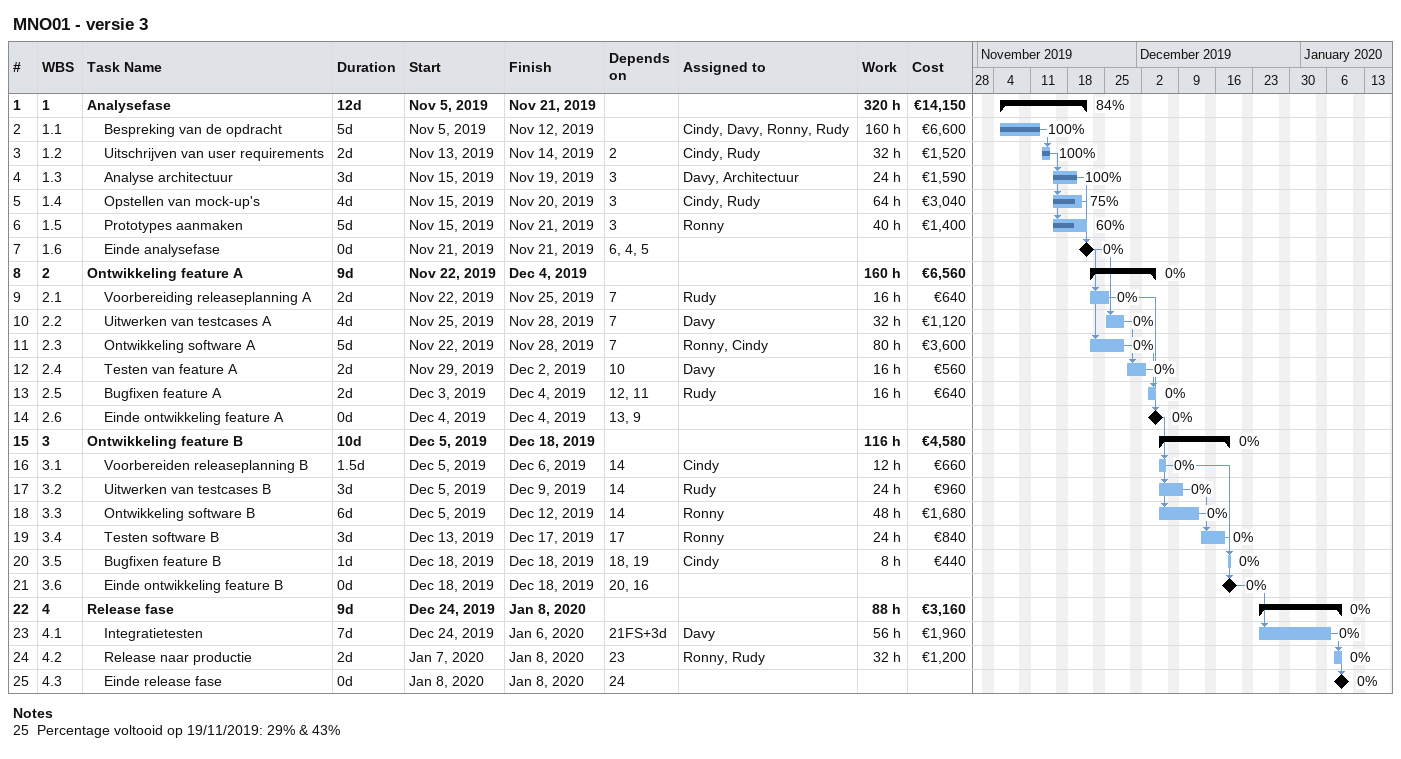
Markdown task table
MNO01 - versie 3

| ID | WBS | Task | Duration | Start | Finish | Predecessors | Resources | % complete | Work (h) | Cost (€) |
|---|---|---|---|---|---|---|---|---|---|---|
| 1 | 1 | **Analysefase** | 12d | 2019-11-05 | 2019-11-21 |  |  | 84 | 320 | 14150 |
| 2 | 1.1 | Bespreking van de opdracht | 5d | 2019-11-05 | 2019-11-12 |  | Cindy, Davy, Ronny, Rudy | 100 | 160 | 6600 |
| 3 | 1.2 | Uitschrijven van user requirements | 2d | 2019-11-13 | 2019-11-14 | 2 | Cindy, Rudy | 100 | 32 | 1520 |
| 4 | 1.3 | Analyse architectuur | 3d | 2019-11-15 | 2019-11-19 | 3 | Davy, Architectuur | 100 | 24 | 1590 |
| 5 | 1.4 | Opstellen van mock-up's | 4d | 2019-11-15 | 2019-11-20 | 3 | Cindy, Rudy | 75 | 64 | 3040 |
| 6 | 1.5 | Prototypes aanmaken | 5d | 2019-11-15 | 2019-11-21 | 3 | Ronny | 60 | 40 | 1400 |
| 7 | 1.6 | Einde analysefase | 0d | 2019-11-21 | 2019-11-21 | 6, 4, 5 |  | 0 |  |  |
| 8 | 2 | **Ontwikkeling feature A** | 9d | 2019-11-22 | 2019-12-04 |  |  | 0 | 160 | 6560 |
| 9 | 2.1 | Voorbereiding releaseplanning A | 2d | 2019-11-22 | 2019-11-25 | 7 | Rudy | 0 | 16 | 640 |
| 10 | 2.2 | Uitwerken van testcases A | 4d | 2019-11-25 | 2019-11-28 | 7 | Davy | 0 | 32 | 1120 |
| 11 | 2.3 | Ontwikkeling software A | 5d | 2019-11-22 | 2019-11-28 | 7 | Ronny, Cindy | 0 | 80 | 3600 |
| 12 | 2.4 | Testen van feature A | 2d | 2019-11-29 | 2019-12-02 | 10 | Davy | 0 | 16 | 560 |
| 13 | 2.5 | Bugfixen feature A | 2d | 2019-12-03 | 2019-12-04 | 12, 11 | Rudy | 0 | 16 | 640 |
| 14 | 2.6 | Einde ontwikkeling feature A | 0d | 2019-12-04 | 2019-12-04 | 13, 9 |  | 0 |  |  |
| 15 | 3 | **Ontwikkeling feature B** | 10d | 2019-12-05 | 2019-12-18 |  |  | 0 | 116 | 4580 |
| 16 | 3.1 | Voorbereiden releaseplanning B | 1.5d | 2019-12-05 | 2019-12-06 | 14 | Cindy | 0 | 12 | 660 |
| 17 | 3.2 | Uitwerken van testcases B | 3d | 2019-12-05 | 2019-12-09 | 14 | Rudy | 0 | 24 | 960 |
| 18 | 3.3 | Ontwikkeling software B | 6d | 2019-12-05 | 2019-12-12 | 14 | Ronny | 0 | 48 | 1680 |
| 19 | 3.4 | Testen software B | 3d | 2019-12-13 | 2019-12-17 | 17 | Ronny | 0 | 24 | 840 |
| 20 | 3.5 | Bugfixen feature B | 1d | 2019-12-18 | 2019-12-18 | 18, 19 | Cindy | 0 | 8 | 440 |
| 21 | 3.6 | Einde ontwikkeling feature B | 0d | 2019-12-18 | 2019-12-18 | 20, 16 |  | 0 |  |  |
| 22 | 4 | **Release fase** | 9d | 2019-12-24 | 2020-01-08 |  |  | 0 | 88 | 3160 |
| 23 | 4.1 | Integratietesten | 7d | 2019-12-24 | 2020-01-06 | 21FS+3d | Davy | 0 | 56 | 1960 |
| 24 | 4.2 | Release naar productie | 2d | 2020-01-07 | 2020-01-08 | 23 | Ronny, Rudy | 0 | 32 | 1200 |
| 25 | 4.3 | Einde release fase | 0d | 2020-01-08 | 2020-01-08 | 24 |  | 0 |  |  |

Notes
- 25: Percentage voltooid op 19/11/2019: 29% & 43%
